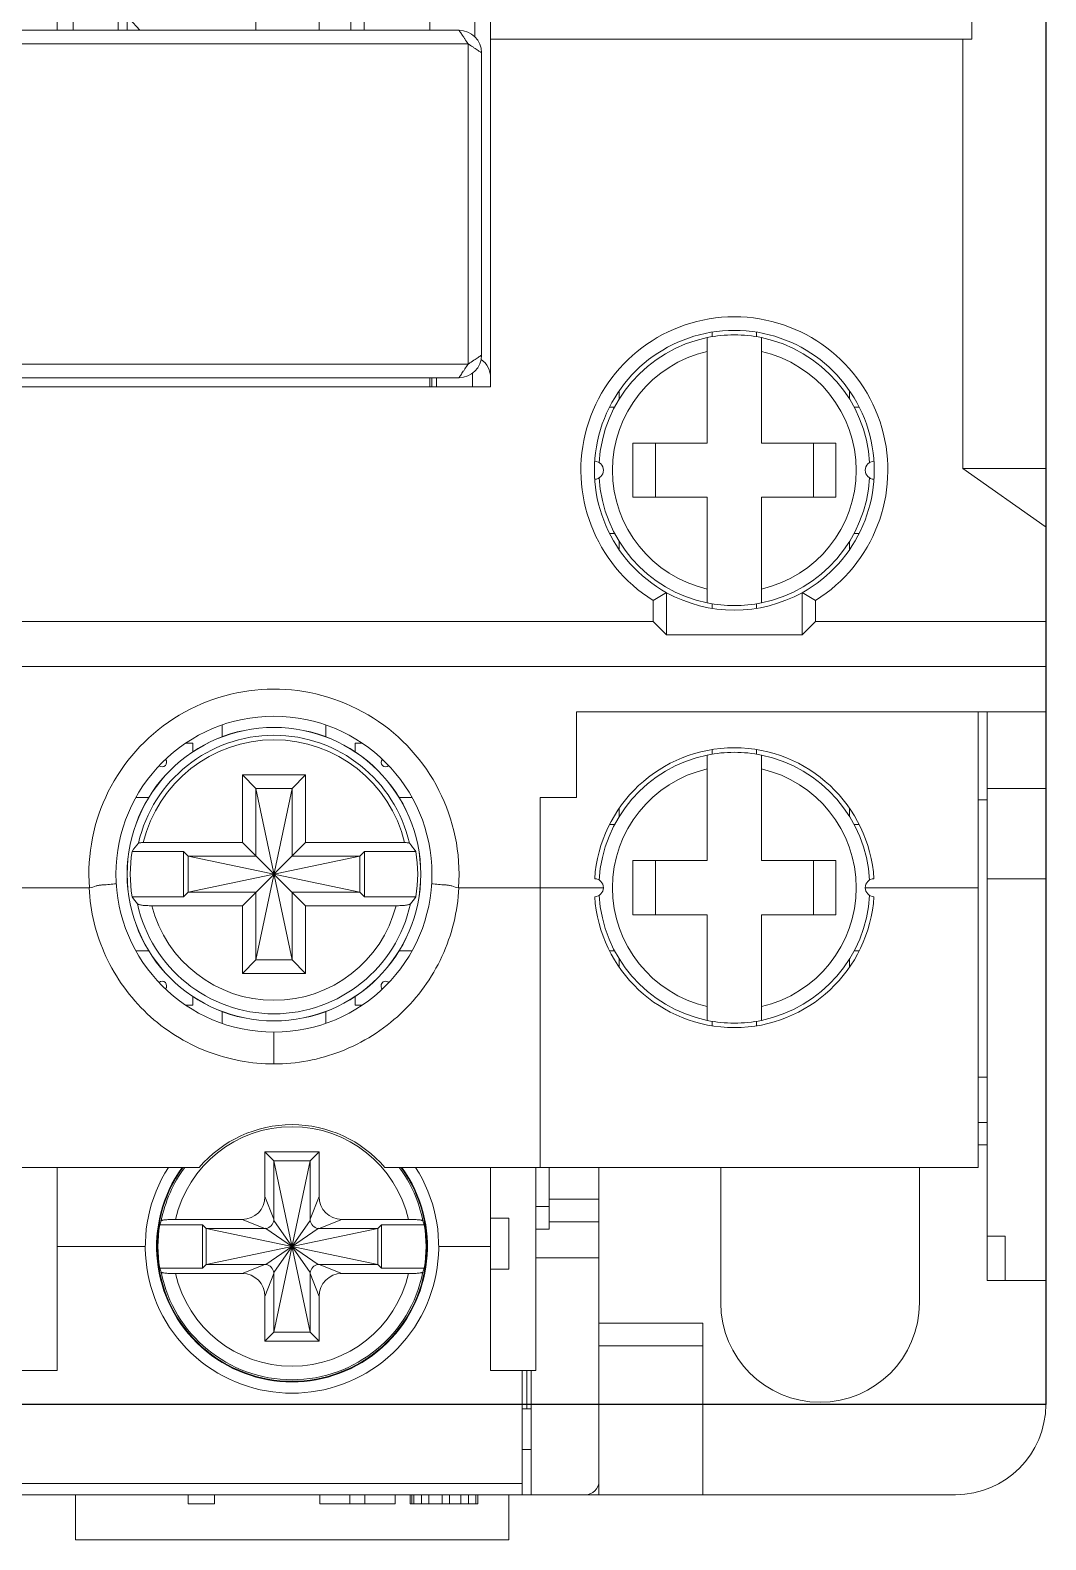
# Model space of a CAD drawing. Header units: inches. Extents: x 57 to 2760, y -193 to 2149.
# Drawn here: x 421.54 to 444.04, y 591.8 to 625.25 of the extents above; entities that cross this region are included whole.
import ezdxf

# ---------------------------------------------------------------- set-up
doc = ezdxf.new("R2010")
doc.units = ezdxf.units.IN
doc.header["$MEASUREMENT"] = 0
doc.set_wipeout_variables(frame=1)
for name, color, linetype in [('BOBBIN_DC_MC_9B_BL12', 7, 'Continuous'), ('CONTACT_FIXED_MC_12A_M4_BL62', 7, 'Continuous'), ('COVER_TOP_22_EXP_1A1B_BL17', 7, 'Continuous'), ('CROSSBAR_22_1A1B_BL32', 7, 'Continuous'), ('FRAME_LOWER_DC_MC_9B_BL3', 7, 'Continuous'), ('FRAME_UPPER_22_1A1B_BL33', 7, 'Continuous'), ('GRID_MC_22AF_BL63', 7, 'Continuous'), ('M35_LUG_BL38', 7, 'Continuous'), ('M35_LUG_SCREW_BL41', 7, 'Continuous'), ('MCON__BL27', 7, 'Continuous'), ('RIVET_M4_L12_BL49', 7, 'Continuous'), ('SCREW_M3L5_BL18', 7, 'Continuous'), ('SCREW_M3L5_BL19', 7, 'Continuous'), ('WASHER_TERMINAL_M4_L12_BL50', 7, 'Continuous')]:
    doc.layers.add(name, color=color, linetype=linetype)

# ---------------------------------------------------------------- blocks, each defined once
blk = doc.blocks.new('MC-9b')
at = {"layer": 'BOBBIN_DC_MC_9B_BL12', "color": 7, "linetype": 'Continuous', "lineweight": 0}
for p, q in [((4839.37, 2733.802), (4841.32, 2733.802)), ((4847.82, 2733.802), (4848.97, 2733.802)), ((4849.67, 2728.302), (4849.67, 2731.052)), ((4849.67, 2728.549), (4827.87, 2728.549)), ((4849.67, 2728.302), (4827.87, 2728.302))]:
    blk.add_line(p, q, dxfattribs=at)
for radius, start, end in [(3.25, 147.4148, 32.5852), (3, 144.2893, 35.7107)]:
    blk.add_arc((4844.57, 2733.802), radius, start, end, dxfattribs=at)
at = {"layer": 'CONTACT_FIXED_MC_12A_M4_BL62', "color": 7, "linetype": 'Continuous', "lineweight": 0}
blk.add_line((4847.67, 2753.052), (4847.67, 2752.852), dxfattribs=at)
blk.add_arc((4848.47, 2753.052), 0.5, 0, 54.5054, dxfattribs=at)
at = {"layer": 'COVER_TOP_22_EXP_1A1B_BL17', "color": 7, "linetype": 'Continuous', "lineweight": 0}
for p, q in [((4861.27, 2745.652), (4861.27, 2784.452)), ((4848.97, 2752.852), (4848.97, 2776.752)), ((4859.631, 2760.552), (4859.631, 2761.152)), ((4848.97, 2760.552), (4859.631, 2760.552)), ((4859.431, 2760.552), (4859.431, 2751.042)), ((4828.57, 2752.852), (4848.97, 2752.852)), ((4859.431, 2751.042), (4861.27, 2751.042)), ((4861.256, 2749.752), (4859.431, 2751.042)), ((4861.256, 2749.752), (4861.27, 2749.752)), ((4852.87, 2747.352), (4852.87, 2748.289)), ((4855.87, 2748.289), (4855.87, 2747.352)), ((4852.57, 2747.652), (4852.57, 2748.118)), ((4856.17, 2748.118), (4856.17, 2747.652)), ((4816.27, 2747.652), (4852.57, 2747.652)), ((4852.87, 2747.352), (4852.57, 2747.652)), ((4856.17, 2747.652), (4855.87, 2747.352)), ((4856.17, 2747.652), (4861.27, 2747.652)), ((4852.87, 2747.352), (4855.87, 2747.352)), ((4816.27, 2746.652), (4861.27, 2746.652)), ((4850.87, 2745.652), (4861.27, 2745.652)), ((4850.87, 2745.652), (4850.87, 2743.752)), ((4859.77, 2735.552), (4859.77, 2745.652)), ((4850.07, 2743.752), (4850.87, 2743.752)), ((4850.07, 2735.552), (4850.07, 2743.752)), ((4848.27, 2742.054), (4848.259, 2741.752)), ((4837.359, 2741.752), (4840.081, 2741.752)), ((4848.259, 2741.752), (4851.47, 2741.752)), ((4857.27, 2741.752), (4859.77, 2741.752)), ((4844.17, 2738.552), (4844.17, 2737.848)), ((4859.77, 2737.552), (4859.97, 2737.552)), ((4859.97, 2736.552), (4859.77, 2736.552)), ((4835.026, 2735.552), (4842.514, 2735.552)), ((4846.626, 2735.552), (4850.07, 2735.552)), ((4859.77, 2735.552), (4850.07, 2735.552))]:
    blk.add_line(p, q, dxfattribs=at)
at = {"layer": 'COVER_TOP_22_EXP_1A1B_BL17', "color": 40, "linetype": 'Continuous', "lineweight": 0}
blk.add_line((4843.77, 2761.052), (4843.77, 2760.752), dxfattribs=at)
at = {"layer": 'COVER_TOP_22_EXP_1A1B_BL17', "color": 7, "linetype": 'Continuous', "lineweight": 0}
blk.add_circle((4844.17, 2742.052), 3.5, dxfattribs=at)
for centre, radius, start, end in [((4854.37, 2751.002), 3.4, 301.9666, 238.0334), ((4854.37, 2751.002), 3.1, 298.9394, 241.0606), ((4851.27, 2751.002), 0.2, 271.8712, 88.1288), ((4857.47, 2751.002), 0.2, 91.8712, 268.1288), ((4846.227, 2759.562), 13.084, 298.9981, 300.5114), ((4854.37, 2751.002), 3.1, 241.0615, 298.9385), ((4862.513, 2759.562), 13.084, 239.4886, 241.0019), ((4844.17, 2742.052), 4.1, 0.027, 184.1961), ((4841.693, 2744.528), 0.1, 226.6836, 43.342), ((4846.643, 2744.528), 0.1, 135.3949, 314.6538), ((4854.37, 2741.752), 3.1, 3.6971, 176.3029), ((4851.27, 2741.752), 0.2, 271.8486, 88.1514), ((4857.47, 2741.752), 0.2, 91.8486, 268.1514), ((4854.37, 2741.752), 3.1, 183.6971, 356.3029), ((4841.693, 2739.578), 0.1, 316.2424, 133.7089), ((4846.643, 2739.578), 0.1, 44.9532, 225.0212), ((4844.57, 2733.802), 2.7, 40.4021, 139.5979)]:
    blk.add_arc(centre, radius, start, end, dxfattribs=at)
for points, knots in [([(4840.075, 2741.752), (4840.087, 2741.489), (4840.163, 2740.966), (4840.425, 2740.219), (4840.824, 2739.536), (4841.347, 2738.94), (4841.975, 2738.455), (4842.896, 2737.993), (4843.668, 2737.847), (4844.17, 2737.848)], [0, 0, 0, 0, 0.126917, 0.252968, 0.378874, 0.505517, 0.632531, 0.758389, 1, 1, 1, 1]), ([(4840.676, 2741.841), (4840.626, 2741.836), (4840.552, 2741.826), (4840.452, 2741.818), (4840.376, 2741.815), (4840.301, 2741.809), (4840.203, 2741.785), (4840.131, 2741.757), (4840.081, 2741.752)], [0, 0, 0, 0, 0.249297, 0.374019, 0.498914, 0.62352, 0.748793, 1, 1, 1, 1]), ([(4844.17, 2737.848), (4844.672, 2737.847), (4845.705, 2738.04), (4846.822, 2738.745), (4847.516, 2739.536), (4847.915, 2740.219), (4848.177, 2740.966), (4848.253, 2741.489), (4848.265, 2741.752)], [0, 0, 0, 0, 0.241972, 0.493965, 0.620722, 0.746749, 0.872938, 1, 1, 1, 1]), ([(4848.259, 2741.752), (4848.209, 2741.757), (4848.137, 2741.785), (4848.039, 2741.809), (4847.963, 2741.815), (4847.888, 2741.818), (4847.788, 2741.826), (4847.713, 2741.836), (4847.664, 2741.841)], [0, 0, 0, 0, 0.251224, 0.376497, 0.5011, 0.625997, 0.750716, 1, 1, 1, 1])]:
    blk.add_open_spline(points, degree=3, knots=knots, dxfattribs=at)
at = {"layer": 'CROSSBAR_22_1A1B_BL32', "color": 7, "linetype": 'Continuous', "lineweight": 0}
for p, q in [((4839.72, 2760.752), (4839.72, 2763.052)), ((4840.72, 2760.752), (4840.72, 2761.052)), ((4840.92, 2761.052), (4840.92, 2760.752)), ((4848.62, 2760.609), (4848.62, 2761.052))]:
    blk.add_line(p, q, dxfattribs=at)
at = {"layer": 'CROSSBAR_22_1A1B_BL32', "color": 40, "linetype": 'Continuous', "lineweight": 0}
blk.add_line((4843.77, 2761.052), (4843.77, 2760.752), dxfattribs=at)
at = {"layer": 'FRAME_LOWER_DC_MC_9B_BL3', "color": 7, "linetype": 'Continuous', "lineweight": 0}
for p, q in [((4851.37, 2728.302), (4851.37, 2735.552)), ((4854.07, 2735.552), (4854.07, 2732.552)), ((4858.47, 2732.552), (4858.47, 2735.552)), ((4850.27, 2734.852), (4851.37, 2734.852)), ((4850.27, 2734.352), (4851.37, 2734.352)), ((4851.37, 2733.552), (4849.97, 2733.552)), ((4861.27, 2733.052), (4861.27, 2730.302)), ((4853.67, 2732.102), (4851.37, 2732.102)), ((4853.67, 2728.302), (4853.67, 2732.102)), ((4853.67, 2731.602), (4851.37, 2731.602)), ((4849.77, 2731.052), (4849.77, 2730.202)), ((4849.87, 2728.302), (4849.87, 2731.052)), ((4849.77, 2730.302), (4849.67, 2730.302)), ((4849.67, 2730.202), (4849.87, 2730.202)), ((4851.37, 2730.302), (4853.67, 2730.302)), ((4849.87, 2729.302), (4849.67, 2729.302)), ((4839.77, 2728.302), (4839.77, 2727.302)), ((4842.27, 2728.302), (4842.27, 2728.102)), ((4842.853, 2728.302), (4842.853, 2728.102)), ((4845.187, 2728.302), (4845.187, 2728.102)), ((4845.853, 2728.302), (4845.853, 2728.102)), ((4846.187, 2728.302), (4846.187, 2728.102)), ((4846.853, 2728.302), (4846.853, 2728.102)), ((4847.187, 2728.302), (4847.187, 2728.102)), ((4847.228, 2728.302), (4847.228, 2728.102)), ((4847.27, 2728.302), (4847.27, 2728.102)), ((4847.437, 2728.302), (4847.437, 2728.102)), ((4847.603, 2728.302), (4847.603, 2728.102)), ((4847.895, 2728.302), (4847.895, 2728.102)), ((4848.062, 2728.302), (4848.062, 2728.102)), ((4848.312, 2728.302), (4848.312, 2728.102)), ((4848.478, 2728.302), (4848.478, 2728.102)), ((4848.645, 2728.302), (4848.645, 2728.102)), ((4848.687, 2728.302), (4848.687, 2728.102)), ((4849.37, 2728.302), (4849.37, 2727.302)), ((4849.67, 2728.302), (4859.27, 2728.302)), ((4842.853, 2728.102), (4842.27, 2728.102)), ((4846.853, 2728.102), (4845.187, 2728.102)), ((4848.687, 2728.102), (4847.187, 2728.102)), ((4849.37, 2727.302), (4839.77, 2727.302))]:
    blk.add_line(p, q, dxfattribs=at)
for centre, radius, start in [((4856.27, 2732.552), 2.2, 180), ((4859.27, 2730.302), 2, 270), ((4851.07, 2728.602), 0.3, 270)]:
    blk.add_arc(centre, radius, start, 0, dxfattribs=at)
at = {"layer": 'FRAME_UPPER_22_1A1B_BL33', "color": 7, "linetype": 'Continuous', "lineweight": 0}
for p, q in [((4845.87, 2760.752), (4845.87, 2770.552)), ((4846.17, 2770.094), (4846.17, 2760.752)), ((4845.17, 2769.352), (4845.17, 2760.752)), ((4839.37, 2762.802), (4839.37, 2760.752)), ((4847.62, 2760.752), (4847.62, 2761.052)), ((4829.27, 2760.752), (4848.27, 2760.752)), ((4829.07, 2760.452), (4848.47, 2760.452)), ((4848.47, 2753.352), (4848.47, 2760.452)), ((4848.77, 2753.552), (4848.77, 2760.252)), ((4829.07, 2753.352), (4848.47, 2753.352)), ((4829.27, 2753.052), (4848.27, 2753.052)), ((4847.62, 2753.052), (4847.62, 2752.852)), ((4859.97, 2733.052), (4859.97, 2745.652)), ((4861.27, 2733.052), (4861.27, 2745.652)), ((4859.97, 2743.952), (4861.27, 2743.952)), ((4859.77, 2743.702), (4859.97, 2743.702)), ((4859.97, 2741.952), (4861.27, 2741.952)), ((4859.97, 2736.052), (4859.77, 2736.052)), ((4839.37, 2731.052), (4839.37, 2735.552)), ((4848.97, 2731.052), (4848.97, 2735.552)), ((4849.97, 2731.052), (4849.97, 2735.552)), ((4850.27, 2735.552), (4850.27, 2734.189)), ((4850.27, 2734.689), (4849.97, 2734.689)), ((4849.37, 2734.427), (4848.97, 2734.427)), ((4849.37, 2733.302), (4849.37, 2734.427)), ((4850.27, 2734.189), (4849.97, 2734.189)), ((4859.97, 2734.031), (4860.37, 2734.031)), ((4860.37, 2733.052), (4860.37, 2734.031)), ((4849.37, 2733.302), (4848.97, 2733.302)), ((4859.97, 2733.052), (4861.27, 2733.052)), ((4838.07, 2731.052), (4839.37, 2731.052)), ((4848.97, 2731.052), (4849.97, 2731.052))]:
    blk.add_line(p, q, dxfattribs=at)
at = {"layer": 'FRAME_UPPER_22_1A1B_BL33', "color": 40, "linetype": 'Continuous', "lineweight": 0}
for p, q in [((4843.77, 2761.052), (4843.77, 2760.752)), ((4849.87, 2728.302), (4849.67, 2728.302))]:
    blk.add_line(p, q, dxfattribs=at)
at = {"layer": 'FRAME_UPPER_22_1A1B_BL33', "color": 7, "linetype": 'Continuous', "lineweight": 0}
for centre, start, end in [((4848.27, 2760.252), 0, 90), ((4848.27, 2753.552), 270, 0)]:
    blk.add_arc(centre, 0.5, start, end, dxfattribs=at)
for points, knots in [([(4848.47, 2760.452), (4848.447, 2760.488), (4848.411, 2760.54), (4848.367, 2760.607), (4848.336, 2760.653), (4848.31, 2760.691), (4848.292, 2760.719), (4848.281, 2760.736), (4848.276, 2760.745), (4848.271, 2760.749), (4848.271, 2760.752), (4848.27, 2760.752)], [0, 0, 0, 0, 0.354933, 0.521616, 0.674234, 0.806252, 0.909886, 0.948423, 0.976777, 0.994147, 1, 1, 1, 1]), ([(4848.47, 2760.452), (4848.506, 2760.429), (4848.558, 2760.394), (4848.625, 2760.349), (4848.67, 2760.319), (4848.709, 2760.293), (4848.736, 2760.275), (4848.753, 2760.263), (4848.762, 2760.258), (4848.767, 2760.254), (4848.77, 2760.253), (4848.77, 2760.252)], [0, 0, 0, 0, 0.354941, 0.521627, 0.674251, 0.806284, 0.909965, 0.948494, 0.976805, 0.994136, 1, 1, 1, 1]), ([(4848.47, 2753.352), (4848.447, 2753.317), (4848.411, 2753.265), (4848.366, 2753.197), (4848.336, 2753.152), (4848.31, 2753.113), (4848.293, 2753.087), (4848.28, 2753.068), (4848.277, 2753.062), (4848.267, 2753.051), (4848.27, 2753.052)], [0, 0, 0, 0, 0.354937, 0.521629, 0.674265, 0.806281, 0.909834, 0.948351, 0.976745, 1, 1, 1, 1]), ([(4848.47, 2753.352), (4848.488, 2753.364), (4848.523, 2753.388), (4848.576, 2753.423), (4848.625, 2753.456), (4848.67, 2753.486), (4848.709, 2753.512), (4848.737, 2753.53), (4848.753, 2753.541), (4848.763, 2753.548), (4848.766, 2753.549), (4848.77, 2753.553), (4848.77, 2753.552)], [0, 0, 0, 0, 0.179543, 0.354925, 0.521605, 0.674219, 0.806232, 0.909873, 0.948419, 0.97678, 0.994149, 1, 1, 1, 1])]:
    blk.add_open_spline(points, degree=3, knots=knots, dxfattribs=at)
at = {"layer": 'GRID_MC_22AF_BL63', "color": 7, "linetype": 'Continuous', "lineweight": 0}
for p, q in [((4847.77, 2753.052), (4847.77, 2752.852)), ((4848.57, 2753.153), (4848.57, 2752.852))]:
    blk.add_line(p, q, dxfattribs=at)
at = {"layer": 'M35_LUG_BL38', "color": 7, "linetype": 'Continuous', "lineweight": 0}
blk.add_line((4846.225, 2731.302), (4846.192, 2731.302), dxfattribs=at)
at = {"layer": 'M35_LUG_SCREW_BL41', "color": 7, "linetype": 'Continuous', "lineweight": 0}
for p, q in [((4845.17, 2735.902), (4843.97, 2735.902)), ((4844.17, 2735.702), (4843.97, 2735.902)), ((4843.97, 2735.902), (4843.97, 2734.907)), ((4844.97, 2735.702), (4845.17, 2735.902)), ((4845.17, 2734.907), (4845.17, 2735.902)), ((4844.97, 2735.702), (4844.17, 2735.702)), ((4844.97, 2731.902), (4844.17, 2735.702)), ((4844.17, 2735.702), (4844.17, 2734.404)), ((4844.17, 2731.902), (4844.97, 2735.702)), ((4844.97, 2734.404), (4844.97, 2735.702)), ((4844.17, 2734.404), (4843.97, 2734.907)), ((4844.97, 2734.404), (4845.17, 2734.907)), ((4841.64, 2734.282), (4842.59, 2734.282)), ((4841.986, 2734.402), (4843.465, 2734.402)), ((4842.67, 2734.202), (4842.59, 2734.282)), ((4842.59, 2733.322), (4842.59, 2734.282)), ((4843.968, 2734.202), (4843.465, 2734.402)), ((4845.148, 2733.401), (4843.992, 2734.204)), ((4843.992, 2733.401), (4845.148, 2734.204)), ((4844.972, 2733.225), (4844.168, 2734.38)), ((4844.168, 2733.225), (4844.972, 2734.38)), ((4845.172, 2734.202), (4845.675, 2734.402)), ((4845.675, 2734.402), (4847.154, 2734.402)), ((4846.47, 2734.202), (4846.55, 2734.282)), ((4846.55, 2734.282), (4847.499, 2734.282)), ((4846.55, 2733.322), (4846.55, 2734.282)), ((4842.67, 2733.402), (4846.47, 2734.202)), ((4843.968, 2734.202), (4842.67, 2734.202)), ((4842.67, 2734.202), (4846.47, 2733.402)), ((4842.67, 2734.202), (4842.67, 2733.402)), ((4846.47, 2734.202), (4845.172, 2734.202)), ((4846.47, 2733.402), (4846.47, 2734.202)), ((4841.64, 2733.322), (4842.59, 2733.322)), ((4843.465, 2733.202), (4841.986, 2733.202)), ((4842.67, 2733.402), (4842.59, 2733.322)), ((4842.67, 2733.402), (4843.968, 2733.402)), ((4843.968, 2733.402), (4843.465, 2733.202)), ((4844.17, 2733.2), (4843.97, 2732.697)), ((4844.17, 2733.2), (4844.17, 2731.902)), ((4844.97, 2733.2), (4845.17, 2732.697)), ((4844.97, 2731.902), (4844.97, 2733.2)), ((4845.172, 2733.402), (4846.47, 2733.402)), ((4845.172, 2733.402), (4845.675, 2733.202)), ((4847.154, 2733.202), (4845.675, 2733.202)), ((4846.47, 2733.402), (4846.55, 2733.322)), ((4846.55, 2733.322), (4847.499, 2733.322)), ((4843.97, 2732.697), (4843.97, 2731.702)), ((4845.17, 2731.702), (4845.17, 2732.697)), ((4844.17, 2731.902), (4843.97, 2731.702)), ((4844.17, 2731.902), (4844.97, 2731.902)), ((4844.97, 2731.902), (4845.17, 2731.702)), ((4843.97, 2731.702), (4845.17, 2731.702))]:
    blk.add_line(p, q, dxfattribs=at)
for radius, start, end in [(2.653, 13.0719, 166.9281), (2.986, 144.0991, 35.9016), (2.953, 143.6185, 168.8595), (2.953, 11.1405, 36.3813), (2.969, 170.6948, 189.3052), (2.969, 350.6948, 9.3052), (2.953, 191.1405, 348.8595), (2.653, 193.0719, 346.9281)]:
    blk.add_arc((4844.57, 2733.802), radius, start, end, dxfattribs=at)
for centre, major_axis, ratio, start_param, end_param in [((4843.431, 2734.941), (-0.393, 0.393), 0.939231, 2.387521, 3.895664), ((4845.709, 2734.941), (0.393, 0.393), 0.939231, 2.387521, 3.895664), ((4844.57, 2733.253), (0, 3.148), 0.984648, 1.207061, 1.237654), ((4843.799, 2734.66), (-0.245, 0.438), 0.531052, -3.430409, -3.345652), ((4843.712, 2734.573), (0.438, -0.245), 0.531052, 0.20406, 0.288816), ((4845.427, 2734.573), (0.438, 0.245), 0.531052, 2.852776, 2.937533), ((4845.341, 2734.66), (0.245, 0.438), 0.531052, -2.937533, -2.852776), ((4844.57, 2733.253), (0, 3.148), 0.984648, -1.237654, -1.207061), ((4844.57, 2734.352), (0, 3.148), 0.984648, -4.379246, -4.348653), ((4843.431, 2732.664), (-0.393, -0.393), 0.939231, 2.387521, 3.895664), ((4843.799, 2732.945), (0.245, 0.438), 0.531052, 0.20406, 0.288816), ((4843.712, 2733.032), (0.438, 0.245), 0.531052, -0.288816, -0.20406), ((4845.427, 2733.032), (0.438, -0.245), 0.531052, -2.937533, -2.852776), ((4845.341, 2732.945), (-0.245, 0.438), 0.531052, -0.288816, -0.20406), ((4845.709, 2732.664), (0.393, -0.393), 0.939231, 2.387521, 3.895664), ((4844.57, 2734.352), (0, 3.148), 0.984648, -1.934532, -1.903939)]:
    blk.add_ellipse(centre, major_axis=major_axis, ratio=ratio, start_param=start_param, end_param=end_param, dxfattribs=at)
for points, knots in [([(4841.986, 2734.402), (4841.947, 2734.402), (4841.875, 2734.401), (4841.79, 2734.396), (4841.734, 2734.39), (4841.703, 2734.385), (4841.685, 2734.38), (4841.674, 2734.376), (4841.673, 2734.373)], [0, 0, 0, 0, 0.36655, 0.683486, 0.80823, 0.904224, 0.968327, 1, 1, 1, 1]), ([(4847.467, 2734.373), (4847.466, 2734.376), (4847.455, 2734.38), (4847.437, 2734.385), (4847.406, 2734.39), (4847.35, 2734.396), (4847.265, 2734.401), (4847.193, 2734.402), (4847.154, 2734.402)], [0, 0, 0, 0, 0.031673, 0.095776, 0.19177, 0.316514, 0.63345, 1, 1, 1, 1]), ([(4841.673, 2733.232), (4841.674, 2733.229), (4841.685, 2733.224), (4841.703, 2733.219), (4841.734, 2733.215), (4841.79, 2733.208), (4841.875, 2733.204), (4841.947, 2733.202), (4841.986, 2733.202)], [0, 0, 0, 0, 0.031673, 0.095776, 0.19177, 0.316514, 0.63345, 1, 1, 1, 1]), ([(4847.154, 2733.202), (4847.193, 2733.202), (4847.265, 2733.204), (4847.35, 2733.208), (4847.406, 2733.215), (4847.437, 2733.219), (4847.455, 2733.224), (4847.466, 2733.229), (4847.467, 2733.232)], [0, 0, 0, 0, 0.36655, 0.683486, 0.80823, 0.904224, 0.968327, 1, 1, 1, 1])]:
    blk.add_open_spline(points, degree=3, knots=knots, dxfattribs=at)
for points in [[(4843.992, 2734.204), (4844.035, 2734.21), (4844.119, 2734.253), (4844.162, 2734.337), (4844.168, 2734.38)], [(4844.972, 2734.38), (4844.978, 2734.337), (4845.021, 2734.253), (4845.104, 2734.21), (4845.148, 2734.204)], [(4844.168, 2733.225), (4844.162, 2733.268), (4844.119, 2733.351), (4844.035, 2733.395), (4843.992, 2733.401)], [(4845.148, 2733.401), (4845.104, 2733.395), (4845.021, 2733.351), (4844.978, 2733.268), (4844.972, 2733.225)]]:
    blk.add_open_spline(points, degree=3, dxfattribs=at)
at = {"layer": 'MCON__BL27', "color": 7, "linetype": 'Continuous', "lineweight": 0}
blk.add_line((4840.97, 2761.002), (4841.195, 2760.752), dxfattribs=at)
at = {"layer": 'RIVET_M4_L12_BL49', "color": 7, "linetype": 'Continuous', "lineweight": 0}
for p, q in [((4844.87, 2744.252), (4843.47, 2744.252)), ((4843.77, 2743.952), (4843.47, 2744.252)), ((4843.47, 2744.252), (4843.47, 2742.752)), ((4844.57, 2743.952), (4844.87, 2744.252)), ((4844.87, 2742.752), (4844.87, 2744.252)), ((4844.57, 2743.952), (4843.77, 2743.952)), ((4844.57, 2740.152), (4843.77, 2743.952)), ((4843.77, 2743.952), (4843.77, 2742.452)), ((4843.77, 2740.152), (4844.57, 2743.952)), ((4844.57, 2742.452), (4844.57, 2743.952)), ((4841.275, 2742.752), (4843.47, 2742.752)), ((4844.87, 2741.352), (4843.47, 2742.752)), ((4843.47, 2741.352), (4844.87, 2742.752)), ((4844.87, 2742.752), (4847.065, 2742.752)), ((4842.165, 2742.557), (4841.026, 2742.557)), ((4842.27, 2742.452), (4842.165, 2742.557)), ((4842.165, 2741.547), (4842.165, 2742.557)), ((4842.27, 2741.652), (4846.07, 2742.452)), ((4843.77, 2742.452), (4842.27, 2742.452)), ((4842.27, 2742.452), (4846.07, 2741.652)), ((4842.27, 2742.452), (4842.27, 2741.652)), ((4846.07, 2742.452), (4844.57, 2742.452)), ((4846.07, 2742.452), (4846.175, 2742.557)), ((4846.07, 2741.652), (4846.07, 2742.452)), ((4847.313, 2742.557), (4846.175, 2742.557)), ((4846.175, 2741.547), (4846.175, 2742.557)), ((4842.27, 2741.652), (4842.165, 2741.547)), ((4842.27, 2741.652), (4843.77, 2741.652)), ((4843.77, 2741.652), (4843.77, 2740.152)), ((4844.57, 2741.652), (4846.07, 2741.652)), ((4844.57, 2740.152), (4844.57, 2741.652)), ((4846.07, 2741.652), (4846.175, 2741.547)), ((4842.165, 2741.547), (4841.026, 2741.547)), ((4843.47, 2741.352), (4841.464, 2741.352)), ((4843.47, 2741.352), (4843.47, 2739.852)), ((4846.876, 2741.352), (4844.87, 2741.352)), ((4844.87, 2739.852), (4844.87, 2741.352)), ((4847.313, 2741.547), (4846.175, 2741.547)), ((4843.77, 2740.152), (4843.47, 2739.852)), ((4843.77, 2740.152), (4844.57, 2740.152)), ((4844.57, 2740.152), (4844.87, 2739.852)), ((4843.47, 2739.852), (4844.87, 2739.852))]:
    blk.add_line(p, q, dxfattribs=at)
for radius in [3.253, 3.251]:
    blk.add_circle((4844.17, 2742.052), radius, dxfattribs=at)
for radius, start, end in [(3.078, 12.8836, 167.1164), (2.978, 13.5932, 166.4068), (3.184, 170.8733, 189.1267), (3.184, 350.8733, 9.1267), (3.094, 192.2964, 347.7036), (2.795, 194.5033, 345.4967)]:
    blk.add_arc((4844.17, 2742.052), radius, start, end, dxfattribs=at)
for centre, start_param, end_param in [((4844.17, 2738.978), 0.776393, 0.824325), ((4844.17, 2738.978), -0.824325, -0.776393), ((4844.17, 2745.127), -3.965918, -3.925372), ((4844.17, 2745.127), -2.357813, -2.317268)]:
    blk.add_ellipse(centre, major_axis=(0, 5.272), ratio=0.812287, start_param=start_param, end_param=end_param, dxfattribs=at)
for points, knots in [([(4841.275, 2742.752), (4841.262, 2742.752), (4841.239, 2742.752), (4841.211, 2742.749), (4841.192, 2742.747), (4841.182, 2742.744), (4841.174, 2742.742), (4841.17, 2742.74), (4841.169, 2742.739)], [0, 0, 0, 0, 0.348836, 0.654406, 0.779221, 0.880017, 0.953904, 1, 1, 1, 1]), ([(4847.17, 2742.739), (4847.169, 2742.74), (4847.165, 2742.742), (4847.158, 2742.744), (4847.147, 2742.747), (4847.129, 2742.749), (4847.101, 2742.752), (4847.077, 2742.752), (4847.065, 2742.752)], [0, 0, 0, 0, 0.046096, 0.119983, 0.220779, 0.345594, 0.651164, 1, 1, 1, 1]), ([(4841.147, 2741.393), (4841.15, 2741.39), (4841.162, 2741.383), (4841.184, 2741.376), (4841.216, 2741.369), (4841.255, 2741.363), (4841.301, 2741.359), (4841.372, 2741.354), (4841.426, 2741.352), (4841.464, 2741.352)], [0, 0, 0, 0, 0.045867, 0.119592, 0.220357, 0.345236, 0.490333, 0.651138, 1, 1, 1, 1]), ([(4846.876, 2741.352), (4846.913, 2741.352), (4846.968, 2741.354), (4847.038, 2741.359), (4847.085, 2741.363), (4847.124, 2741.369), (4847.156, 2741.376), (4847.178, 2741.383), (4847.19, 2741.39), (4847.193, 2741.393)], [0, 0, 0, 0, 0.348862, 0.509667, 0.654764, 0.779643, 0.880408, 0.954133, 1, 1, 1, 1])]:
    blk.add_open_spline(points, degree=3, knots=knots, dxfattribs=at)
at = {"layer": 'SCREW_M3L5_BL18', "color": 7, "linetype": 'Continuous', "lineweight": 0}
for p, q in [((4853.77, 2751.602), (4853.77, 2753.942)), ((4853.879, 2753.962), (4853.879, 2754.062)), ((4854.861, 2753.962), (4854.861, 2754.062)), ((4854.97, 2751.602), (4854.97, 2753.942)), ((4851.82, 2752.764), (4851.82, 2752.583)), ((4856.92, 2752.764), (4856.92, 2752.583)), ((4851.605, 2752.402), (4851.718, 2752.402)), ((4857.135, 2752.402), (4857.022, 2752.402)), ((4853.77, 2751.602), (4852.12, 2751.602)), ((4852.12, 2751.602), (4852.12, 2750.402)), ((4852.62, 2750.402), (4852.62, 2751.602)), ((4856.62, 2751.602), (4854.97, 2751.602)), ((4856.12, 2750.402), (4856.12, 2751.602)), ((4856.62, 2751.602), (4856.62, 2750.402)), ((4853.77, 2750.402), (4852.12, 2750.402)), ((4853.77, 2748.063), (4853.77, 2750.402)), ((4856.62, 2750.402), (4854.97, 2750.402)), ((4854.97, 2748.063), (4854.97, 2750.402)), ((4851.605, 2749.602), (4851.718, 2749.602)), ((4857.134, 2749.602), (4857.022, 2749.602)), ((4851.82, 2749.422), (4851.82, 2749.241)), ((4856.92, 2749.422), (4856.92, 2749.241)), ((4853.879, 2747.942), (4853.879, 2748.043)), ((4854.861, 2747.942), (4854.861, 2748.043))]:
    blk.add_line(p, q, dxfattribs=at)
for radius, start, end in [(3, 101.537, 176.753), (3, 78.463, 101.537), (3, 3.247, 78.463), (2.7, 102.8398, 257.1602), (2.7, 282.8398, 77.1602), (3, 183.247, 258.463), (3, 281.537, 356.753), (3, 258.463, 281.537)]:
    blk.add_arc((4854.37, 2751.002), radius, start, end, dxfattribs=at)
at = {"layer": 'SCREW_M3L5_BL19', "color": 7, "linetype": 'Continuous', "lineweight": 0}
for p, q in [((4853.77, 2742.352), (4853.77, 2744.692)), ((4853.879, 2744.712), (4853.879, 2744.811)), ((4854.861, 2744.712), (4854.861, 2744.811)), ((4854.97, 2742.352), (4854.97, 2744.692)), ((4851.82, 2743.515), (4851.82, 2743.333)), ((4856.92, 2743.515), (4856.92, 2743.333)), ((4851.606, 2743.152), (4851.718, 2743.152)), ((4857.134, 2743.152), (4857.022, 2743.152)), ((4853.77, 2742.352), (4852.12, 2742.352)), ((4852.12, 2742.352), (4852.12, 2741.152)), ((4852.62, 2741.152), (4852.62, 2742.352)), ((4856.62, 2742.352), (4854.97, 2742.352)), ((4856.12, 2741.152), (4856.12, 2742.352)), ((4856.62, 2742.352), (4856.62, 2741.152)), ((4853.77, 2741.152), (4852.12, 2741.152)), ((4853.77, 2738.813), (4853.77, 2741.152)), ((4856.62, 2741.152), (4854.97, 2741.152)), ((4854.97, 2738.813), (4854.97, 2741.152)), ((4851.606, 2740.352), (4851.718, 2740.352)), ((4857.134, 2740.352), (4857.022, 2740.352)), ((4851.82, 2740.172), (4851.82, 2739.994)), ((4856.92, 2740.172), (4856.92, 2739.994)), ((4853.879, 2738.693), (4853.879, 2738.793)), ((4854.861, 2738.693), (4854.861, 2738.793))]:
    blk.add_line(p, q, dxfattribs=at)
for radius, start, end in [(3, 101.537, 176.7555), (3, 78.463, 101.537), (3, 3.2445, 78.463), (2.7, 102.8398, 257.1602), (2.7, 282.8398, 77.1602), (3, 183.242, 258.463), (3, 281.537, 356.758), (3, 258.463, 281.537)]:
    blk.add_arc((4854.37, 2741.752), radius, start, end, dxfattribs=at)
at = {"layer": 'WASHER_TERMINAL_M4_L12_BL50', "color": 7, "linetype": 'Continuous', "lineweight": 0}
for p, q in [((4843.022, 2745.095), (4843.022, 2745.358)), ((4845.318, 2745.095), (4845.318, 2745.358)), ((4842.212, 2744.952), (4842.37, 2744.952)), ((4842.37, 2744.761), (4842.37, 2744.952)), ((4846.127, 2744.952), (4845.97, 2744.952)), ((4845.97, 2744.761), (4845.97, 2744.952)), ((4841.113, 2743.752), (4841.398, 2743.752)), ((4847.227, 2743.752), (4846.942, 2743.752)), ((4841.111, 2740.352), (4841.398, 2740.352)), ((4847.229, 2740.352), (4846.942, 2740.352)), ((4842.37, 2739.344), (4842.37, 2739.152)), ((4845.97, 2739.344), (4845.97, 2739.152)), ((4842.213, 2739.152), (4842.37, 2739.152)), ((4843.022, 2738.748), (4843.022, 2739.01)), ((4845.318, 2738.748), (4845.318, 2739.01)), ((4846.126, 2739.152), (4845.97, 2739.152))]:
    blk.add_line(p, q, dxfattribs=at)
blk = doc.blocks.new('LS_MC-9B')
blk.add_wipeout([(45.69, 4.143), (0.689, 4.143), (0.689, 73.643), (45.69, 73.643)])
blk.add_lwpolyline([(0.689, 73.643), (45.69, 73.643), (45.69, 4.143), (0.689, 4.143)], close=True)
at = {"xscale": 1.000007979132203, "yscale": 1.000007979132203, "zscale": 1.000007979132203}
blk.add_blockref('MC-9b', (-4815.619, -2726.182), dxfattribs=at)

msp = doc.modelspace()

# ---------------------------------------------------------------- block references
msp.add_blockref('LS_MC-9B', (398.34979, 590.6568))

doc.saveas('drawing.dxf')
